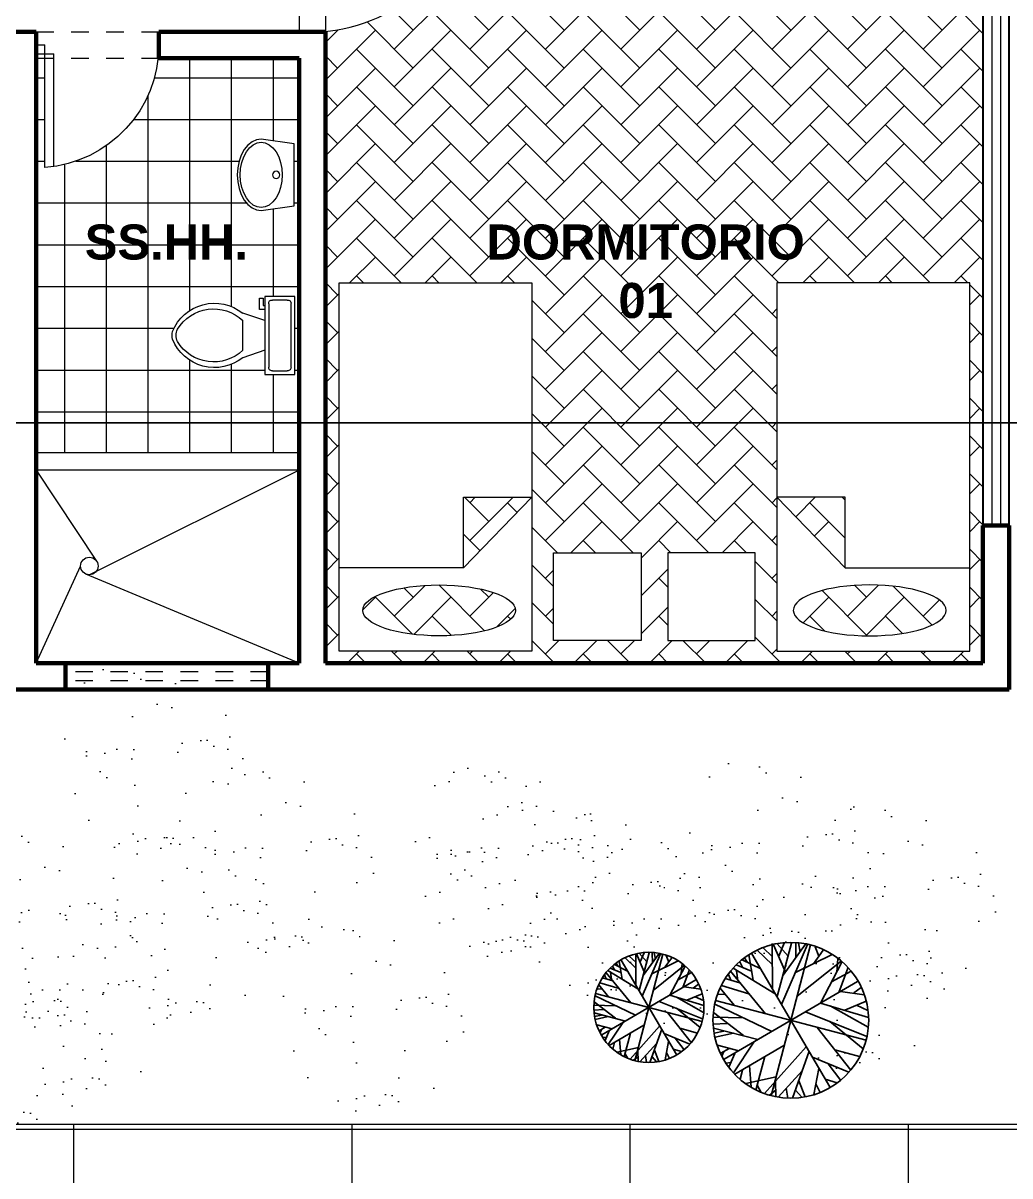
# Model space of a CAD drawing. Header units: millimetres. Extents: x 287 to 445, y 520 to 576.
# Drawn here: x 340.06 to 345.69, y 558.53 to 565.11 of the extents above; entities that cross this region are included whole.
import ezdxf

# ---------------------------------------------------------------- set-up
doc = ezdxf.new("R2010")
doc.units = ezdxf.units.MM
doc.header["$LTSCALE"] = 0.015
doc.linetypes.add('DASHED2', pattern=[9.525, 6.35, -3.175])
doc.layers.add('01 Corte', color=10, linetype='Continuous')
doc.layers.add('puntos alameda', color=94, linetype='Continuous')
for name, color, linetype, lineweight in [('Muebles', 11, 'Continuous', 20), ('Muros', 41, 'Continuous', 60), ('Muros Bajos', 20, 'Continuous', 30), ('pasto', 56, 'Continuous', 5), ('PISOS', 7, 'Continuous', 18), ('Proyecciones', 46, 'Continuous', 0), ('Puertas', 31, 'Continuous', 20), ('Texto', 133, 'Continuous', 20), ('Texturas', 38, 'Continuous', 0), ('Ventanas', 130, 'Continuous', 20)]:
    doc.layers.add(name, color=color, linetype=linetype, lineweight=lineweight)
pattern_1 = [(0, (-12.079, 0), (0, 1.5875), []), (90, (-12.079, 0), (-1.5875, 1e-16), [])]

# ---------------------------------------------------------------- blocks, each defined once
blk = doc.blocks.new('p04')
at = {"layer": 'Proyecciones', "linetype": 'DASHED2'}
for p, q in [((451.0947, 543.0787), (451.9947, 543.0787)), ((451.0947, 542.9287), (451.9947, 542.9287))]:
    blk.add_line(p, q, dxfattribs=at)
at = {"layer": 'Puertas'}
for p, q in [((451.1447, 543.9023), (451.1447, 543.0037)), ((451.1947, 543.8981), (451.1947, 543.0537)), ((451.0947, 543.0537), (451.1947, 543.0537)), ((451.0947, 543.0037), (451.1447, 543.0037))]:
    blk.add_line(p, q, dxfattribs=at)
blk.add_arc((451.0947, 543.0037), 0.9, 0, 86.81526, dxfattribs=at)
blk = doc.blocks.new('P02')
at = {"layer": 'Proyecciones', "linetype": 'DASHED2'}
for p, q in [((454.1652, 543.0906), (454.8652, 543.0906)), ((454.1652, 542.9406), (454.8652, 542.9406))]:
    blk.add_line(p, q, dxfattribs=at)
at = {"layer": 'Puertas'}
for p, q in [((454.2152, 543.7138), (454.2152, 543.0156)), ((454.2652, 543.7084), (454.2652, 543.0656)), ((454.1652, 543.0656), (454.2652, 543.0656)), ((454.1652, 543.0156), (454.2152, 543.0156))]:
    blk.add_line(p, q, dxfattribs=at)
blk.add_arc((454.1652, 543.0156), 0.7, 0, 85.90396, dxfattribs=at)
blk = doc.blocks.new('Cama P12')
at = {"layer": 'Muebles'}
for p, q in [((428.7934, 546.4088), (428.7934, 544.3088)), ((429.8934, 546.4088), (428.7934, 546.4088)), ((429.8934, 544.3088), (429.8934, 546.4088)), ((430.0164, 546.3476), (430.0164, 545.8476)), ((430.5164, 546.3476), (430.0164, 546.3476)), ((430.5164, 545.8476), (430.5164, 546.3476)), ((429.5037, 545.9346), (428.7934, 545.9346)), ((429.5037, 545.9346), (429.5037, 545.5315)), ((429.8934, 545.5315), (429.5037, 545.9346)), ((430.0164, 545.8476), (430.5164, 545.8476)), ((429.5037, 545.5315), (429.8934, 545.5315)), ((428.7934, 544.3088), (429.8934, 544.3088))]:
    blk.add_line(p, q, dxfattribs=at)
at = {"layer": 'Muebles', "extrusion": (0, 0, -1)}
blk.add_ellipse((429.3638, 546.1765), major_axis=(-0.4359, 0), ratio=0.332956, dxfattribs=at)
blk = doc.blocks.new('inodoro 02')
at = {"layer": 'Muebles'}
for p, q in [((418.6054, 542.4578, 0.0856), (418.6054, 542.9032, 0.0856)), ((418.6054, 542.9032, 0.0856), (418.7751, 542.9032, 0.0856)), ((418.6478, 542.882, 0.0856), (418.7327, 542.882, 0.0856)), ((418.7751, 542.9032, 0.0856), (418.7751, 542.4578, 0.0856)), ((418.8069, 542.8926, 0.0856), (418.7857, 542.8926, 0.0856)), ((418.7857, 542.8926, 0.0856), (418.7857, 542.8502, 0.0856)), ((418.8069, 542.829, 0.0856), (418.8069, 542.8926, 0.0856)), ((418.6266, 542.5002, 0.0856), (418.6266, 542.8608, 0.0856)), ((418.7539, 542.8608, 0.0856), (418.7539, 542.5002, 0.0856)), ((418.7857, 542.8502, 0.0856), (418.7751, 542.8502, 0.0856)), ((418.7751, 542.829, 0.0856), (418.8069, 542.829, 0.0856)), ((418.7751, 542.7654, 0.0856), (418.9024, 542.8078, 0.0856)), ((418.9024, 542.5957, 0.0856), (418.9024, 542.7654, 0.0856)), ((418.7751, 542.5957, 0.0856), (418.9024, 542.5532, 0.0856)), ((418.7751, 542.4578, 0.0856), (418.6054, 542.4578, 0.0856)), ((418.7327, 542.479, 0.0856), (418.6478, 542.479, 0.0856))]:
    blk.add_line(p, q, dxfattribs=at)
for centre, radius, start, end in [((418.6452, 542.8635, 0.0856), 0.0187, 81.8699, 188.1301), ((418.7353, 542.8635, 0.0856), 0.0187, 351.8699, 98.1301), ((419.0632, 542.6059, 0.0856), 0.2581, 22.02857, 128.53089), ((419.0682, 542.5914, 0.0856), 0.2403, 31.05318, 133.63227), ((419.1967, 542.6805, 0.0856), 0.0848, 335.73183, 24.26818), ((419.2205, 542.6805, 0.0856), 0.0848, 344.86053, 15.13947), ((419.0632, 542.7552, 0.0856), 0.2581, 231.46929, 337.97157), ((419.0682, 542.7696, 0.0856), 0.2403, 226.36791, 328.94699), ((418.6452, 542.4976, 0.0856), 0.0187, 171.8699, 278.1301), ((418.7353, 542.4976, 0.0856), 0.0187, 261.8699, 8.1301)]:
    blk.add_arc(centre, radius, start, end, dxfattribs=at)
blk = doc.blocks.new('lavado 02')
at = {"layer": 'Muebles', "linetype": 'Continuous'}
for p, q in [((419.4792, 542.2666), (419.5047, 542.4545)), ((419.5047, 542.4545), (419.859, 542.4545)), ((419.5047, 542.4542), (419.5048, 542.4542)), ((419.8588, 542.4542), (419.859, 542.4542)), ((419.859, 542.4545), (419.885, 542.2666)), ((419.5502, 542.3512), (419.527, 542.3331)), ((419.5784, 542.3661), (419.5502, 542.3512)), ((419.6106, 542.3771), (419.5784, 542.3661)), ((419.6455, 542.384), (419.6106, 542.3771)), ((419.6818, 542.3863), (419.6455, 542.384)), ((419.7182, 542.384), (419.6818, 542.3863)), ((419.7531, 542.3771), (419.7182, 542.384)), ((419.7853, 542.3661), (419.7531, 542.3771)), ((419.8135, 542.3512), (419.7853, 542.3661)), ((419.8367, 542.3331), (419.8135, 542.3512)), ((419.4992, 542.2899), (419.4961, 542.2666)), ((419.5098, 542.3124), (419.4992, 542.2899)), ((419.527, 542.3331), (419.5098, 542.3124)), ((419.8539, 542.3124), (419.8367, 542.3331)), ((419.8645, 542.2899), (419.8539, 542.3124)), ((419.868, 542.2666), (419.8645, 542.2899)), ((419.4826, 542.2399), (419.4792, 542.2666)), ((419.4942, 542.2142), (419.4826, 542.2399)), ((419.4961, 542.2666), (419.4992, 542.2432)), ((419.4992, 542.2432), (419.5098, 542.2208)), ((419.5098, 542.2208), (419.527, 542.2001)), ((419.8367, 542.2001), (419.8539, 542.2208)), ((419.8539, 542.2208), (419.8645, 542.2432)), ((419.8645, 542.2432), (419.868, 542.2666)), ((419.8811, 542.2399), (419.8695, 542.2142)), ((419.885, 542.2666), (419.8811, 542.2399)), ((419.5129, 542.1906), (419.4942, 542.2142)), ((419.5382, 542.1698), (419.5129, 542.1906)), ((419.527, 542.2001), (419.5502, 542.1819)), ((419.569, 542.1528), (419.5382, 542.1698)), ((419.5502, 542.1819), (419.5784, 542.167)), ((419.6041, 542.1402), (419.569, 542.1528)), ((419.5784, 542.167), (419.6106, 542.156)), ((419.6106, 542.156), (419.6455, 542.1492)), ((419.7182, 542.1492), (419.7531, 542.156)), ((419.7531, 542.156), (419.7853, 542.167)), ((419.7947, 542.1528), (419.7596, 542.1402)), ((419.7853, 542.167), (419.8135, 542.1819)), ((419.8255, 542.1698), (419.7947, 542.1528)), ((419.8135, 542.1819), (419.8367, 542.2001)), ((419.8507, 542.1906), (419.8255, 542.1698)), ((419.8695, 542.2142), (419.8507, 542.1906)), ((419.6422, 542.1324), (419.6041, 542.1402)), ((419.6818, 542.1298), (419.6422, 542.1324)), ((419.6455, 542.1492), (419.6818, 542.1469)), ((419.6818, 542.1469), (419.7182, 542.1492)), ((419.7215, 542.1324), (419.6818, 542.1298)), ((419.7596, 542.1402), (419.7215, 542.1324))]:
    blk.add_line(p, q, dxfattribs=at)
blk.add_circle((419.6818, 542.3518), 0.0203, dxfattribs=at)
blk = doc.blocks.new('Tree - deciduous plan')
for p, q in [((-26.4472, 46.5894), (-26.2712, 53.8116)), ((-22.0458, 42.0753), (-16.5881, 57.6486)), ((-21.1656, 55.8436), (-0.0388, 45.0094)), ((-12.5388, 54.9406), (-7.9613, 59.4546)), ((-12.3627, 32.1443), (-12.5388, 58.7776)), ((-5.3205, 59.6806), (16.5105, 16.7963)), ((2.426, 54.9406), (-1.4472, 59.9056)), ((0, 59.9996), (0, -60)), ((0.4894, 48.6208), (3.6584, 59.6806)), ((18.2711, 35.5298), (5.419, 59.6806)), ((9.8203, 51.5549), (12.8133, 58.5516)), ((19.6795, 19.5047), (16.3344, 57.6486)), ((17.0387, 51.1035), (23.2006, 55.1666)), ((17.7429, 43.6552), (25.4894, 54.2636)), ((-40.1797, 44.558), (-36.4825, 43.2038)), ((-37.0107, 47.0408), (-35.25, 35.5298)), ((-32.6092, 50.4264), (-23.2782, 23.5674)), ((-31.2008, 51.1035), (-0.2149, 20.1818)), ((31.6513, 50.8778), (30.2429, 30.5643)), ((31.1232, 42.5267), (35.8767, 48.1693)), ((-45.8134, 38.2383), (-40.5318, 33.0471)), ((-43.8768, 36.4326), (-44.405, 40.2696)), ((42, 42), (-42, -42)), ((42, -42), (-42, 42)), ((37.1091, 37.1098), (46.6161, 37.5612)), ((-53.2078, 27.4044), (-40.1797, 20.859)), ((-49.8627, 32.8214), (-32.7853, 32.8214)), ((23.3767, 23.3417), (53.3063, 27.4044)), ((36.2288, 25.1474), (48.9049, 35.0784)), ((-32.2571, 20.6333), (-59.1937, 9.348)), ((-57.081, 17.9248), (-47.0458, 14.7649)), ((-56.0247, 20.859), (-20.8134, 20.859)), ((-54.7923, 24.4702), (-47.75, 21.0847)), ((54.3626, 25.3731), (20.9119, 0.3198)), ((-59.7219, 2.8025), (-12.0106, 12.0565)), ((-58.6656, 12.7336), (-35.9543, 7.5424)), ((38.5175, 13.4107), (58.2359, 13.6364)), ((-54.6162, -24.7335), (-20.2853, 0.0941)), ((29.3626, -6.6771), (59.4682, 7.091)), ((-60, 0), (60, 0)), ((-59.7219, -4.8714), (-54.2641, -6.6771)), ((-45.2853, -0.1316), (-59.0177, -10.0627)), ((9.2922, -9.1598), (59.6443, -2.8401)), ((-58.4895, -12.3197), (-36.4825, -11.6426)), ((-53.2078, -27.442), (-16.7641, -16.6081)), ((-14.8275, -15.0282), (-14.6515, -57.6865)), ((-10.074, -10.0627), (-2.5036, -59.7178)), ((18.7992, -18.6394), (57.3556, -17.2853)), ((26.3697, -18.4138), (58.9401, -9.8369)), ((-57.081, -18.4138), (-45.2853, -17.9624)), ((-52.6797, -18.188), (-55.4966, -22.0251)), ((-47.2219, -19.3166), (-50.2148, -26.3135)), ((-35.9543, -22.4765), (-44.0529, -40.5329)), ((-19.9331, -20.2194), (-28.5599, -52.721)), ((-0.0388, -19.0909), (25.8415, -53.8495)), ((18.6232, -18.6394), (26.7218, -53.3981)), ((38.1654, -18.188), (52.426, -29.0219)), ((45.9119, -24.0564), (55.595, -22.2508)), ((-38.9472, -29.0219), (-51.4472, -30.6018)), ((-46.5177, -30.1504), (-49.5106, -33.536)), ((-32.4331, -32.4075), (-48.1021, -35.5674)), ((-43.7008, -34.6645), (-46.6937, -37.373)), ((-14.6515, -32.1818), (-3.912, -59.4922)), ((30.419, -30.1504), (32.3556, -50.0125)), ((31.4753, -31.279), (49.6091, -33.3103)), ((41.5105, -32.6332), (46.088, -38.0501)), ((-24.6867, -37.8244), (-38.7712, -45.7241)), ((-26.2712, -43.9185), (-34.7219, -48.6583)), ((-14.6515, -36.2445), (-27.6797, -52.9467)), ((-6.2008, -36.2445), (17.919, -57.0094)), ((22.8485, -36.4702), (35.3485, -48.4326)), ((-14.6515, -47.3041), (-25.0388, -54.3009)), ((-21.5177, -45.4984), (-19.9331, -56.1065)), ((-8.4895, -47.5298), (-11.4825, -58.5893)), ((-6.3768, -52.721), (-9.3698, -58.815)), ((8.4119, -53.1724), (3.8344, -59.4922)), ((5.9471, -46.6269), (10.5246, -58.5893)), ((24.7852, -44.8213), (23.0246, -54.978))]:
    blk.add_line(p, q)
blk.add_circle((0, 0), 60)

msp = doc.modelspace()

# ---------------------------------------------------------------- hatches: boundary and pattern name
at = {"layer": 'pasto', "ltscale": 0.3}
h = msp.add_hatch(dxfattribs=at)
h.set_pattern_fill('AR-SAND', color=256, scale=0.008, style=0)
h.set_pattern_definition([(37.5, (356.68485, 341.0514), (-0.01280025, 0.3915306), [0, -0.308864, 0, -0.34544, 0, -0.3302]), (7.5, (356.68485, 341.0514), (0.3596186, 0.5734601), [0, -0.166624, 0, -0.278384, 0, -0.10668]), (327.5, (356.4349, 341.0514), (0.6327939, 0.00114975), [0, -0.1016, 0, -0.36576, 0, -0.47752]), (317.5, (356.4349, 341.0514), (0.6108452, 0.1783435), [0, -0.0508, 0, -0.239776, 0, -0.27432])])
edge = h.paths.add_edge_path()
edge.add_arc((340.7489, 560.9059), 0.5882, 0, 360)
h = msp.add_hatch(dxfattribs=at)
h.set_pattern_fill('AR-SAND', color=256, scale=0.008, style=0)
h.set_pattern_definition([(37.5, (360.25202, 340.5163), (-0.01280025, 0.3915306), [0, -0.308864, 0, -0.34544, 0, -0.3302]), (7.5, (360.252, 340.5163), (0.3596186, 0.5734601), [0, -0.166624, 0, -0.278384, 0, -0.10668]), (327.5, (360.00208, 340.5163), (0.6327939, 0.00114975), [0, -0.1016, 0, -0.36576, 0, -0.47752]), (317.5, (360.0021, 340.5163), (0.6108452, 0.1783435), [0, -0.0508, 0, -0.239776, 0, -0.27432])])
edge = h.paths.add_edge_path()
edge.add_arc((344.3161, 560.3708), 0.5882, 0, 360)
h = msp.add_hatch(dxfattribs=at)
h.set_pattern_fill('AR-SAND', color=256, scale=0.008, style=0)
h.set_pattern_definition([(37.5, (357.4192, 340.48918), (-0.01280025, 0.3915306), [0, -0.308864, 0, -0.34544, 0, -0.3302]), (7.5, (357.4192, 340.4892), (0.3596186, 0.5734601), [0, -0.166624, 0, -0.278384, 0, -0.10668]), (327.5, (357.16928, 340.48918), (0.6327939, 0.00114975), [0, -0.1016, 0, -0.36576, 0, -0.47752]), (317.5, (357.1693, 340.4892), (0.6108452, 0.1783435), [0, -0.0508, 0, -0.239776, 0, -0.27432])])
edge = h.paths.add_edge_path()
edge.add_arc((341.4833, 560.3436), 0.5882, 0, 360)
h = msp.add_hatch(dxfattribs=at)
h.set_pattern_fill('AR-SAND', color=256, scale=0.008, style=0)
h.set_pattern_definition([(37.5, (358.68512, 340.46635), (-0.01280025, 0.3915306), [0, -0.308864, 0, -0.34544, 0, -0.3302]), (7.5, (358.6851, 340.46635), (0.3596186, 0.5734601), [0, -0.166624, 0, -0.278384, 0, -0.10668]), (327.5, (358.4352, 340.46635), (0.6327939, 0.00114975), [0, -0.1016, 0, -0.36576, 0, -0.47752]), (317.5, (358.4352, 340.46635), (0.6108452, 0.1783435), [0, -0.0508, 0, -0.239776, 0, -0.27432])])
edge = h.paths.add_edge_path()
edge.add_arc((342.7492, 560.3208), 0.5882, 0, 360)
h = msp.add_hatch(dxfattribs=at)
h.set_pattern_fill('AR-SAND', color=256, scale=0.008, style=0)
h.set_pattern_definition([(37.5, (358.76556, 340.48918), (-0.01280025, 0.3915306), [0, -0.308864, 0, -0.34544, 0, -0.3302]), (7.5, (358.76556, 340.4892), (0.3596186, 0.5734601), [0, -0.166624, 0, -0.278384, 0, -0.10668]), (327.5, (358.51562, 340.48918), (0.6327939, 0.00114975), [0, -0.1016, 0, -0.36576, 0, -0.47752]), (317.5, (358.5156, 340.4892), (0.6108452, 0.1783435), [0, -0.0508, 0, -0.239776, 0, -0.27432])])
edge = h.paths.add_edge_path()
edge.add_arc((342.8297, 560.3436), 0.5882, 0, 360)
h = msp.add_hatch(dxfattribs=at)
h.set_pattern_fill('AR-SAND', color=256, scale=0.008, style=0)
h.set_pattern_definition([(37.5, (360.96866, 340.26918), (-0.01280025, 0.3915306), [0, -0.308864, 0, -0.34544, 0, -0.3302]), (7.5, (360.96866, 340.2692), (0.3596186, 0.5734601), [0, -0.166624, 0, -0.278384, 0, -0.10668]), (327.5, (360.71872, 340.26918), (0.6327939, 0.00114975), [0, -0.1016, 0, -0.36576, 0, -0.47752]), (317.5, (360.7187, 340.2692), (0.6108452, 0.1783435), [0, -0.0508, 0, -0.239776, 0, -0.27432])])
edge = h.paths.add_edge_path()
edge.add_arc((345.0328, 560.1236), 0.5882, 0, 360)
h = msp.add_hatch(dxfattribs=at)
h.set_pattern_fill('AR-SAND', color=256, scale=0.008, style=0)
h.set_pattern_definition([(37.5, (359.25513, 340.24473), (-0.01280025, 0.3915306), [0, -0.308864, 0, -0.34544, 0, -0.3302]), (7.5, (359.25513, 340.24473), (0.3596186, 0.5734601), [0, -0.166624, 0, -0.278384, 0, -0.10668]), (327.5, (359.0052, 340.24473), (0.6327939, 0.00114975), [0, -0.1016, 0, -0.36576, 0, -0.47752]), (317.5, (359.0052, 340.24473), (0.6108452, 0.1783435), [0, -0.0508, 0, -0.239776, 0, -0.27432])])
edge = h.paths.add_edge_path()
edge.add_arc((343.3192, 560.0992), 0.5882, 0, 360)
h = msp.add_hatch(dxfattribs=at)
h.set_pattern_fill('AR-SAND', color=256, scale=0.008, style=0)
h.set_pattern_definition([(37.5, (356.04356, 340.12178), (-0.01280025, 0.3915306), [0, -0.308864, 0, -0.34544, 0, -0.3302]), (7.5, (356.04356, 340.1218), (0.3596186, 0.5734601), [0, -0.166624, 0, -0.278384, 0, -0.10668]), (327.5, (355.79362, 340.12178), (0.6327939, 0.00114975), [0, -0.1016, 0, -0.36576, 0, -0.47752]), (317.5, (355.7936, 340.1218), (0.6108452, 0.1783435), [0, -0.0508, 0, -0.239776, 0, -0.27432])])
edge = h.paths.add_edge_path()
edge.add_arc((340.1077, 559.9762), 0.5882, 0, 360)
h = msp.add_hatch(dxfattribs=at)
h.set_pattern_fill('AR-SAND', color=256, scale=0.008, style=0)
h.set_pattern_definition([(37.5, (356.85665, 340.1148), (-0.01280025, 0.3915306), [0, -0.308864, 0, -0.34544, 0, -0.3302]), (7.5, (356.85665, 340.1148), (0.3596186, 0.5734601), [0, -0.166624, 0, -0.278384, 0, -0.10668]), (327.5, (356.6067, 340.1148), (0.6327939, 0.00114975), [0, -0.1016, 0, -0.36576, 0, -0.47752]), (317.5, (356.6067, 340.1148), (0.6108452, 0.1783435), [0, -0.0508, 0, -0.239776, 0, -0.27432])])
edge = h.paths.add_edge_path()
edge.add_arc((340.9208, 559.9693), 0.5882, 0, 360)
h = msp.add_hatch(dxfattribs=at)
h.set_pattern_fill('AR-SAND', color=256, scale=0.008, style=0)
h.set_pattern_definition([(37.5, (359.6935, 340.085), (-0.01280025, 0.3915306), [0, -0.308864, 0, -0.34544, 0, -0.3302]), (7.5, (359.6935, 340.085), (0.3596186, 0.5734601), [0, -0.166624, 0, -0.278384, 0, -0.10668]), (327.5, (359.44357, 340.085), (0.6327939, 0.00114975), [0, -0.1016, 0, -0.36576, 0, -0.47752]), (317.5, (359.44357, 340.085), (0.6108452, 0.1783435), [0, -0.0508, 0, -0.239776, 0, -0.27432])])
edge = h.paths.add_edge_path()
edge.add_arc((343.7576, 559.9395), 0.5882, 0, 360)
h = msp.add_hatch(dxfattribs=at)
h.set_pattern_fill('AR-SAND', color=256, scale=0.008, style=0)
h.set_pattern_definition([(37.5, (360.6749, 339.82918), (-0.01280025, 0.3915306), [0, -0.308864, 0, -0.34544, 0, -0.3302]), (7.5, (360.6749, 339.8292), (0.3596186, 0.5734601), [0, -0.166624, 0, -0.278384, 0, -0.10668]), (327.5, (360.42497, 339.82918), (0.6327939, 0.00114975), [0, -0.1016, 0, -0.36576, 0, -0.47752]), (317.5, (360.425, 339.8292), (0.6108452, 0.1783435), [0, -0.0508, 0, -0.239776, 0, -0.27432])])
edge = h.paths.add_edge_path()
edge.add_arc((344.739, 559.6836), 0.5882, 0, 360)
h = msp.add_hatch(dxfattribs=at)
h.set_pattern_fill('AR-SAND', color=256, scale=0.008, style=0)
h.set_pattern_definition([(37.5, (356.26137, 339.68022), (-0.01280025, 0.3915306), [0, -0.308864, 0, -0.34544, 0, -0.3302]), (7.5, (356.26137, 339.6802), (0.3596186, 0.5734601), [0, -0.166624, 0, -0.278384, 0, -0.10668]), (327.5, (356.01144, 339.68022), (0.6327939, 0.00114975), [0, -0.1016, 0, -0.36576, 0, -0.47752]), (317.5, (356.01144, 339.6802), (0.6108452, 0.1783435), [0, -0.0508, 0, -0.239776, 0, -0.27432])])
edge = h.paths.add_edge_path()
edge.add_arc((340.3255, 559.5347), 0.5882, 0, 360)
h = msp.add_hatch(dxfattribs=at)
h.set_pattern_fill('AR-SAND', color=256, scale=0.008, style=0)
h.set_pattern_definition([(37.5, (357.93327, 339.58474), (-0.01280025, 0.3915306), [0, -0.308864, 0, -0.34544, 0, -0.3302]), (7.5, (357.93327, 339.58474), (0.3596186, 0.5734601), [0, -0.166624, 0, -0.278384, 0, -0.10668]), (327.5, (357.68334, 339.58474), (0.6327939, 0.00114975), [0, -0.1016, 0, -0.36576, 0, -0.47752]), (317.5, (357.68334, 339.58474), (0.6108452, 0.1783435), [0, -0.0508, 0, -0.239776, 0, -0.27432])])
edge = h.paths.add_edge_path()
edge.add_arc((341.9974, 559.4392), 0.5882, 0, 360)
h = msp.add_hatch(dxfattribs=at)
h.set_pattern_fill('AR-SAND', color=256, scale=0.008, style=0)
h.set_pattern_definition([(37.5, (355.8697, 339.48467), (-0.01280025, 0.3915306), [0, -0.308864, 0, -0.34544, 0, -0.3302]), (7.5, (355.8697, 339.48467), (0.3596186, 0.5734601), [0, -0.166624, 0, -0.278384, 0, -0.10668]), (327.5, (355.61977, 339.48467), (0.6327939, 0.00114975), [0, -0.1016, 0, -0.36576, 0, -0.47752]), (317.5, (355.6198, 339.48467), (0.6108452, 0.1783435), [0, -0.0508, 0, -0.239776, 0, -0.27432])])
edge = h.paths.add_edge_path()
edge.add_arc((339.9338, 559.3391), 0.5882, 0, 360)
at = {"layer": 'PISOS'}
h = msp.add_hatch(dxfattribs=at)
h.set_pattern_fill('NET', color=256, scale=0.5, style=0)
h.set_pattern_definition(pattern_1)
h.paths.add_polyline_path([(340.507, 558.8299), (333.9322, 558.8299, 0.022651), (333.5729, 558.8136, -0.441003), (332.4825, 559.8095), (332.4825, 560.0588), (332.4825, 560.2088), (332.4825, 561.3088), (332.0978, 561.3088), (329.4072, 561.3088), (329.4072, 560.4328, -0.632615), (330.858, 557.3725, 0.173054), (329.9611, 554.8588), (331.9611, 554.8588, -0.414214), (333.9322, 556.8299), (340.6553, 556.8299)])
h = msp.add_hatch(dxfattribs=at)
h.set_pattern_fill('NET', color=256, scale=0.5, style=0)
h.set_pattern_definition(pattern_1)
h.paths.add_polyline_path([(350.4279, 558.4999), (348.6604, 559.4417, -0.301717), (347.7388, 558.8299), (340.507, 558.8299), (340.6553, 556.8299), (347.7388, 556.8299, 0.285252)])
at = {"layer": 'Texturas'}
h = msp.add_hatch(dxfattribs=at)
h.set_pattern_fill('AR-HBONE', color=256, scale=0.0015, style=0)
h.set_pattern_definition([(45, (-85.85927, 32.8258), (2e-17, 0.215526147), [0.4572, -0.1524]), (135, (-85.7515, 32.93356), (2e-17, 0.215526147), [0.4572, -0.1524])])
h.paths.add_polyline_path([(345.5343, 565.1743), (344.8534, 565.1743), (344.8534, 565.2243), (344.2771, 565.2243), (344.2771, 565.1743), (343.3432, 565.1743), (343.3432, 565.2243), (342.7887, 565.2243), (342.7887, 565.1588), (342.6387, 565.1588), (342.6387, 565.9588), (341.7825, 565.9588), (341.7825, 565.9088), (342.6061, 565.9088, -0.374059), (341.7825, 565.0619), (341.7825, 561.4588), (345.5343, 561.4588), (345.5343, 562.2432)])
h.paths.add_polyline_path([(342.961, 563.6275), (342.961, 561.5275), (341.861, 561.5275), (341.861, 563.6275)], flags=16)
h.paths.add_polyline_path([(344.3587, 563.6275), (345.4587, 563.6275), (345.4587, 561.5275), (344.3587, 561.5275)], flags=16)
h.paths.add_polyline_path([(342.961, 562.4048), (342.5713, 562.0016), (342.5713, 562.4048)], flags=0)
h.paths.add_polyline_path([(344.3587, 562.4048), (344.7484, 562.4048), (344.7484, 562.0016)], flags=0)
h.paths.add_polyline_path([(343.584, 562.0886), (343.584, 561.5886), (343.084, 561.5886), (343.084, 562.0886)], flags=16)
h.paths.add_polyline_path([(343.7357, 562.0886), (344.2357, 562.0886), (344.2357, 561.5886), (343.7357, 561.5886)], flags=16)
edge = h.paths.add_edge_path(flags=0)
edge.add_ellipse((342.4314, 561.7597), major_axis=(0.4359, 0), ratio=0.332956, start_angle=0, end_angle=360)
edge = h.paths.add_edge_path(flags=0)
edge.add_ellipse((344.8883, 561.7597), major_axis=(-0.4359, 0), ratio=0.332956, start_angle=0, end_angle=360, ccw=False)
h.paths.add_polyline_path([(342.6927, 563.9853), (344.5273, 563.9853), (344.5273, 563.4276), (342.6927, 563.4276)], flags=24)
h = msp.add_hatch(dxfattribs=at)
h.set_pattern_fill('NET,_O', color=256, scale=0.075)
h.set_pattern_definition([(180, (741.77364, 32.8258), (0, 0.238125), []), (90, (741.77364, 32.8258), (0.238125, 1e-17), [])])
h.paths.add_polyline_path([(340.1325, 564.9088), (340.1825, 564.9088), (340.1825, 564.2855, 0.362752), (340.8284, 564.9088), (340.8325, 564.9088), (341.6325, 564.9088), (341.6325, 562.6588), (340.1325, 562.6588)])
h.paths.add_polyline_path([(340.9105, 563.3499, 0.132891), (340.9105, 563.3056, 0.501323), (341.3106, 563.2004), (341.4379, 563.2429), (341.4379, 563.105), (341.6076, 563.105), (341.6076, 563.5504), (341.4379, 563.5504), (341.4379, 563.4974), (341.4273, 563.4974), (341.4273, 563.5398), (341.4061, 563.5398), (341.4061, 563.4762), (341.4379, 563.4762), (341.4379, 563.4126), (341.3106, 563.455, 0.501317)], flags=16)
h.paths.add_polyline_path([(340.9389, 563.2928, 0.48008), (341.3106, 563.2429), (341.3106, 563.4126, 0.48008), (340.9389, 563.3626, 0.215004)], flags=0)
h.paths.add_polyline_path([(341.4591, 563.1474, 0.5), (341.4803, 563.1262), (341.5651, 563.1262, 0.5), (341.5864, 563.1474), (341.5864, 563.508, 0.5), (341.5651, 563.5292), (341.4803, 563.5292, 0.5), (341.4591, 563.508)], flags=0)
h.paths.add_polyline_path([(341.3198, 564.0996), (341.3405, 564.0743), (341.3641, 564.0555), (341.3898, 564.044), (341.4165, 564.0406), (341.6044, 564.0661), (341.6044, 564.4203), (341.4165, 564.4463), (341.3898, 564.4424), (341.3641, 564.4309), (341.3405, 564.4121), (341.3198, 564.3869), (341.3028, 564.3561), (341.2901, 564.3209), (341.2823, 564.2828), (341.2797, 564.2432), (341.2823, 564.2036), (341.2901, 564.1655), (341.3028, 564.1304)], flags=16)
h.paths.add_polyline_path([(341.3319, 564.1115), (341.35, 564.0884), (341.3707, 564.0712), (341.3931, 564.0606), (341.4165, 564.0575), (341.4398, 564.0606), (341.4623, 564.0712), (341.483, 564.0884), (341.5011, 564.1115), (341.516, 564.1398), (341.5271, 564.172), (341.5339, 564.2069), (341.5362, 564.2432), (341.5339, 564.2795), (341.5271, 564.3145), (341.516, 564.3467), (341.5011, 564.3749), (341.483, 564.398), (341.4623, 564.4152), (341.4398, 564.4258), (341.4165, 564.4294), (341.3931, 564.4258), (341.3707, 564.4152), (341.35, 564.398), (341.3319, 564.3749), (341.317, 564.3467), (341.3059, 564.3145), (341.2991, 564.2795), (341.2968, 564.2432), (341.2991, 564.2069), (341.3059, 564.172), (341.317, 564.1398)], flags=0)
h.paths.add_polyline_path([(341.5221, 564.2432, 1), (341.4815, 564.2432, 1)], flags=0)
h.paths.add_polyline_path([(341.3514, 563.9853), (340.3992, 563.9853), (340.3992, 563.7283), (341.3514, 563.7283)], flags=24)

# ---------------------------------------------------------------- linework, layer by layer
at = {"layer": '01 Corte'}
msp.add_line((348.295, 562.8291), (307.3999, 562.8291), dxfattribs=at)
at = {"layer": 'Muebles'}
for p, q in [((341.6325, 562.6588), (340.1325, 562.6588)), ((341.6325, 562.5588), (340.1325, 562.5588)), ((340.1325, 562.5588), (340.4775, 562.0405)), ((341.6325, 562.5588), (340.4359, 561.9628)), ((340.1325, 561.4588), (340.3859, 562.0128)), ((341.6325, 561.4588), (340.4166, 561.9667))]:
    msp.add_line(p, q, dxfattribs=at)
msp.add_circle((340.4359, 562.0128), 0.05, dxfattribs=at)
at = {"layer": 'Muros'}
for p, q in [((340.1325, 565.0588), (339.9825, 565.0588)), ((340.1325, 561.4588), (340.1325, 565.0588)), ((341.6325, 565.0588), (340.8325, 565.0588)), ((340.8325, 565.0588), (340.8325, 564.9088)), ((341.7825, 565.0588), (341.6325, 565.0588)), ((341.7825, 561.4588), (341.7825, 565.0588)), ((341.6325, 564.9088), (340.8284, 564.9088)), ((341.6325, 561.4588), (341.6325, 564.9088)), ((345.5343, 561.4588), (345.5343, 562.2432)), ((345.5343, 562.2432), (345.6843, 562.2432)), ((345.6843, 561.3088), (345.6843, 562.2432)), ((340.2993, 561.4588), (340.1325, 561.4588)), ((340.2993, 561.3088), (340.2993, 561.4588)), ((341.456, 561.4588), (340.2993, 561.4588)), ((341.6325, 561.4588), (341.456, 561.4588)), ((341.456, 561.3088), (341.456, 561.4588)), ((345.5343, 561.4588), (341.7825, 561.4588)), ((340.1325, 561.3088), (339.9825, 561.3088)), ((340.2993, 561.3088), (340.1325, 561.3088)), ((341.456, 561.3088), (340.2993, 561.3088)), ((341.6325, 561.3088), (341.456, 561.3088)), ((341.7825, 561.3088), (341.6325, 561.3088)), ((344.6825, 561.3088), (341.7825, 561.3088)), ((345.6843, 561.3088), (344.6825, 561.3088))]:
    msp.add_line(p, q, dxfattribs=at)
at = {"layer": 'Muros Bajos'}
for p, q in [((345.5343, 565.1743), (345.5343, 562.2432)), ((345.6843, 562.2432), (345.6843, 565.1743))]:
    msp.add_line(p, q, dxfattribs=at)
at = {"layer": 'PISOS'}
msp.add_line((333.9322, 558.8299), (347.7388, 558.8299), dxfattribs=at)
at = {"layer": 'Ventanas'}
for p, q in [((345.5843, 565.1743), (345.5843, 562.2432)), ((345.6343, 565.1743), (345.6343, 562.2432))]:
    msp.add_line(p, q, dxfattribs=at)
at = {"layer": 'Ventanas', "linetype": 'DASHED2'}
for p, q in [((341.456, 561.4088), (340.2993, 561.4088)), ((341.456, 561.3588), (340.2993, 561.3588))]:
    msp.add_line(p, q, dxfattribs=at)

# ---------------------------------------------------------------- block references
at = {"layer": 'Muebles', "xscale": -1}
for name, p, rotation in [('lavado 02', (-200.8501, 144.5614, -0.0856), 270), ('Cama P12', (-86.9324, 1107.9362), 179.999999999988)]:
    msp.add_blockref(name, p, dxfattribs=dict(at, rotation=rotation))
at = {"layer": 'Muebles', "rotation": 180.000000000012}
msp.add_blockref('Cama P12', (774.2521, 1107.9362), dxfattribs=at)
at = {"layer": 'Muebles', "xscale": -1}
msp.add_blockref('inodoro 02', (760.213, 20.6472, -0.0856), dxfattribs=at)
at = {"layer": 'Puertas', "rotation": 270}
msp.add_blockref('p04', (-201.2962, 1017.0535), dxfattribs=at)
at = {"layer": 'Puertas', "xscale": -1, "rotation": 180}
msp.add_blockref('P02', (-114.0327, 1107.9993), dxfattribs=at)
at = {"layer": 'puntos alameda', "color": 7, "linetype": 'ByBlock', "lineweight": 0}
for p, xscale, yscale, zscale, rotation in [((344.4384, 559.4223), -0.007405634628365269, 0.007405634628639746, 0.007405634628594382, 165.3294149667241), ((343.6281, 559.496), -0.00524074937675885, 0.005240749376980602, 0.00524074937695538, 165.3294149665158)]:
    msp.add_blockref('Tree - deciduous plan', p, dxfattribs=dict(at, xscale=xscale, yscale=yscale, zscale=zscale, rotation=rotation))

# ---------------------------------------------------------------- texts
at = {"layer": 'Texto', "char_height": 0.1, "width": 1.072698, "attachment_point": 2}
for s, insert in [('{\\fArial|b1|i0|c0|p34;\\H2x;SS.HH.}', (340.8753, 563.9603)), ('{\\fArial|b1|i0|c0|p34;\\H2x;DORMITORIO 01}', (343.61, 563.9603))]:
    msp.add_mtext(s, dxfattribs=dict(at, insert=insert))

doc.saveas('drawing.dxf')
